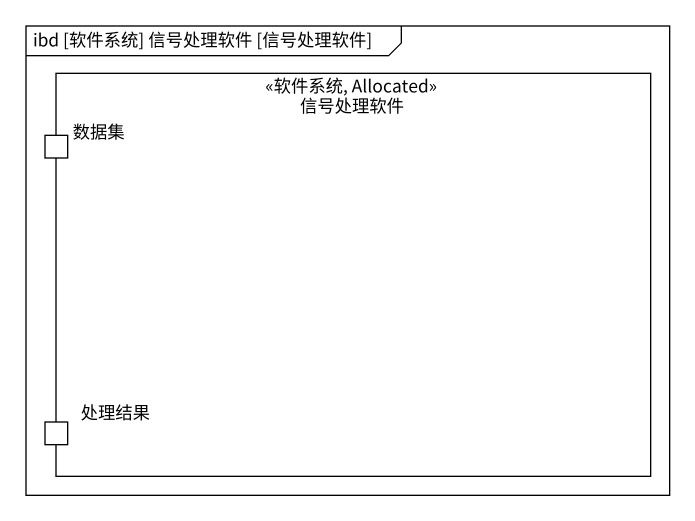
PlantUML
@startuml
mainframe ibd [软件系统] 信号处理软件 [信号处理软件]
rectangle 信号处理软件 <<软件系统, Allocated>> {
  port 数据集
  port 处理结果
}
@enduml
